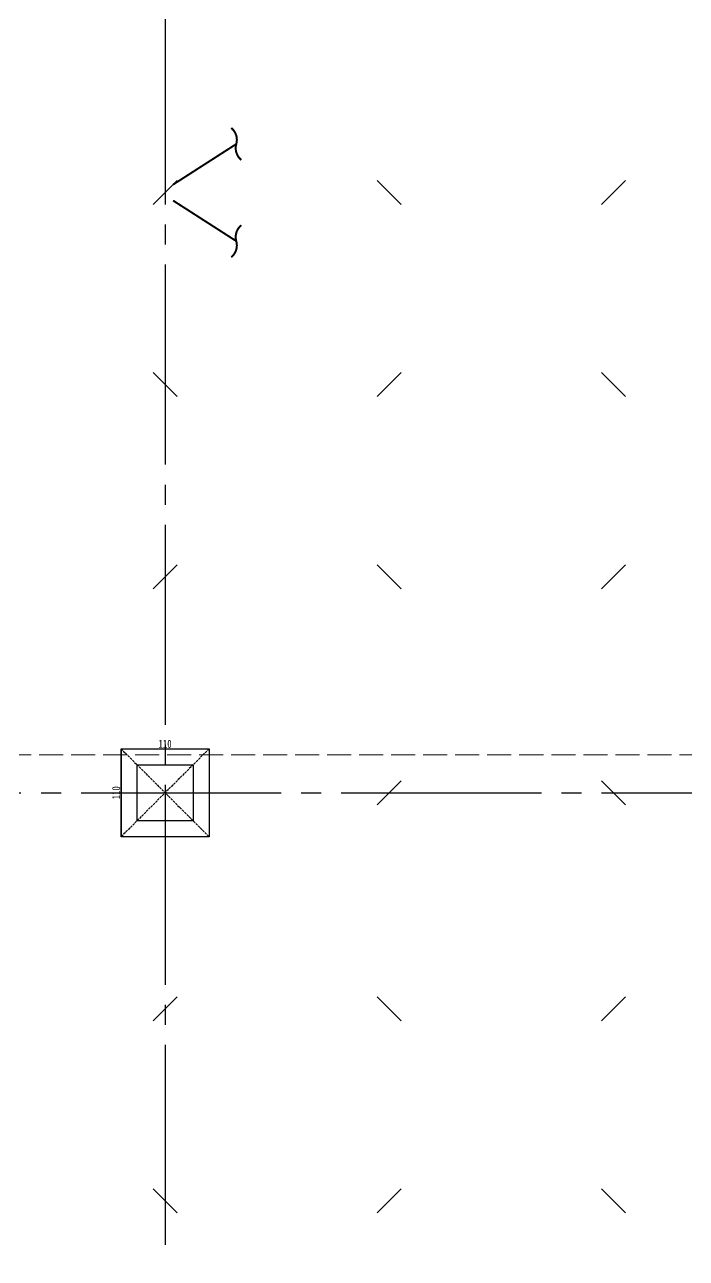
# Model space of a CAD drawing. Extents: x -3080 to 28500, y -1326 to 31609.
# Drawn here: x 15785 to 16611, y 918 to 2460 of the extents above; entities that cross this region are included whole.
import ezdxf

# ---------------------------------------------------------------- set-up
doc = ezdxf.new("R2010")
doc.units = 0
doc.header["$LTSCALE"] = 100
for name, pattern in [('X-S-FAB-L05$0$COL-CEN-LIN', [3.25, 2.5, -0.25, 0.25, -0.25]), ('X-S-FAB-L05$0$DASHED', [0.75, 0.5, -0.25]), ('X-S-FAB-L05$0$HIDDEN', [0.4, 0.3, -0.1])]:
    doc.linetypes.add(name, pattern=pattern)
for name, color, linetype in [('0-xref', 8, 'Continuous'), ('X-S-FAB-L05$0$BEAM', 8, 'Continuous'), ('X-S-FAB-L05$0$BLOCK', 8, 'Continuous'), ('X-S-FAB-L05$0$BR-D', 8, 'X-S-FAB-L05$0$DASHED'), ('X-S-FAB-L05$0$CCL', 8, 'X-S-FAB-L05$0$COL-CEN-LIN'), ('X-S-FAB-L05$0$COL', 8, 'Continuous'), ('X-S-FAB-L05$0$COL-S', 8, 'Continuous'), ('X-S-FAB-L05$0$HID', 8, 'X-S-FAB-L05$0$HIDDEN'), ('X-S-FAB-L05$0$S-鋼柱', 8, 'Continuous'), ('X-S-FAB-L05$0$斜撐', 8, 'Continuous')]:
    doc.layers.add(name, color=color, linetype=linetype)
doc.layers.add('X-S-FAB-L05$0$XREF', color=8, linetype='Continuous', lineweight=0)
doc.styles.add('X-S-FAB-L05$0$DIM', font='', dxfattribs={"width": 0.8})
doc.styles.get('X-S-FAB-L05$0$DIM').set_extended_font_data('MingLiU')
doc.dimstyles.new('X-S-FAB-L05$0$JJP_005_defpoint', dxfattribs={"dimtxt": 20, "dimasz": 0.5, "dimexe": 0.5, "dimexo": 0.5, "dimgap": 0.5, "dimtad": 1, "dimdsep": 46, "dimtxsty": 'X-S-FAB-L05$0$DIM', "dimblk": 'X-S-FAB-L05$0$_None', "dimcen": 10, "dimclrd": 256, "dimclre": 256, "dimclrt": 256, "dimadec": 0, "dimazin": 0, "dimtfac": 1, "dimtix": 1, "dimtmove": 2, "dimatfit": 3, "dimldrblk": 'X-S-FAB-L05$0$_None', "dimfxl": 0.5, "dimtolj": 1, "dimtzin": 0, "dimarcsym": 0})

# ---------------------------------------------------------------- blocks, each defined once
blk = doc.blocks.new('*D174')
at = {"layer": 'DefPoints', "lineweight": -2, "transparency": 16777216}
blk.add_line((0, 0), (110, 0), dxfattribs=at)
at = {"layer": 'DefPoints', "color": 0, "transparency": 16777216}
for p in [(0, 0), (110, 0), (110, 0)]:
    blk.add_point(p, dxfattribs=at)
at = {"layer": 'DefPoints', "transparency": 16777216, "insert": (55, 6.1), "char_height": 10, "attachment_point": 5, "style": 'X-S-FAB-L05$0$DIM'}
blk.add_mtext('\\A1;110', dxfattribs=at)
blk = doc.blocks.new('X-S-FAB-L05$0$_None')
blk = doc.blocks.new('*D175')
at = {"layer": 'DefPoints', "lineweight": -2, "transparency": 16777216}
blk.add_line((0, 0), (0, -110), dxfattribs=at)
at = {"layer": 'DefPoints', "color": 0, "transparency": 16777216}
for p in [(0, 0), (0, -110), (0, -110)]:
    blk.add_point(p, dxfattribs=at)
at = {"layer": 'DefPoints', "transparency": 16777216, "insert": (-6.1, -55), "char_height": 10, "attachment_point": 5, "rotation": 90, "style": 'X-S-FAB-L05$0$DIM'}
blk.add_mtext('\\A1;110', dxfattribs=at)
blk = doc.blocks.new('X-S-FAB-L05$0$斜撐')
at = {"layer": 'X-S-FAB-L05$0$BR-D', "const_width": 0.5}
blk.add_lwpolyline([(962.11, 215.55, -0.296213), (957.95, 215.19, 0.299957), (953.75, 214.85, 0.006918)], format="xyb", dxfattribs=at)
at = {"layer": 'X-S-FAB-L05$0$BR-D', "linetype": 'ByBlock', "const_width": 0.5}
blk.add_lwpolyline([(964.37, 197.57), (957.95, 215.19)], dxfattribs=at)
blk = doc.blocks.new('X-S-FAB-L05$0$SC1')
at = {"layer": 'DefPoints'}
blk.add_line((27925, 8342.1), (27955, 8312.1), dxfattribs=at)
blk = doc.blocks.new('X-S-FAB-L05$0$VC(C)')
at = {"layer": 'X-S-FAB-L05$0$S-鋼柱', "rotation": 90}
for p in [(24287.1, -25690), (24847.1, -25690), (24567.1, -25930), (24287.1, -26170), (24847.1, -26170), (24567.1, -26440), (24287.1, -26710), (24847.1, -26710), (24567.1, -26950)]:
    blk.add_blockref('X-S-FAB-L05$0$SC1', p, dxfattribs=at)
at = {"layer": 'X-S-FAB-L05$0$S-鋼柱'}
for p in [(-11700, -6077.1), (-11980, -6317.1), (-11420, -6317.1), (-11700, -6557.1), (-11420, -6827.1), (-11700, -7097.1), (-11980, -7337.1), (-11420, -7337.1)]:
    blk.add_blockref('X-S-FAB-L05$0$SC1', p, dxfattribs=at)
at = {"layer": 'X-S-FAB-L05$0$斜撐'}
for p, xscale, yscale, zscale, rotation in [((13947.4, 6747.2), 5.000000000000002, 5.000000000000002, 5.000000000000002, 282.6853631040207), ((13947.4, -2247.2), -5, 5, 5, 257.3146368959793)]:
    blk.add_blockref('X-S-FAB-L05$0$斜撐', p, dxfattribs=dict(at, xscale=xscale, yscale=yscale, zscale=zscale, rotation=rotation))
blk = doc.blocks.new('*U59')
at = {"layer": 'DefPoints', "linetype": 'X-S-FAB-L05$0$HIDDEN', "ltscale": 0.1}
for p, q in [((110, 0), (0, -110)), ((0, 0), (110, -110))]:
    blk.add_line(p, q, dxfattribs=at)
at = {"layer": 'X-S-FAB-L05$0$COL', "ltscale": 0.1}
blk.add_lwpolyline([(0, 0), (110, 0), (110, -110), (0, -110)], close=True, dxfattribs=at)
at = {"layer": 'DefPoints'}
dim = blk.add_linear_dim(base=(0, -110), p1=(0, 0), p2=(0, -110), angle=90, dimstyle='X-S-FAB-L05$0$JJP_005_defpoint', override={"dimtxt": 10}, dxfattribs=at)
dim.commit()
dim.dimension.update_dxf_attribs({"geometry": '*D175', "text_midpoint": (-6.067, -55)})
dim = blk.add_linear_dim(base=(110, 0), p1=(0, 0), p2=(110, 0), dimstyle='X-S-FAB-L05$0$JJP_005_defpoint', override={"dimtxt": 10}, dxfattribs=at)
dim.commit()
dim.dimension.update_dxf_attribs({"geometry": '*D174', "text_midpoint": (55, 6.067)})
blk = doc.blocks.new('X-S-FAB-L05$0$FAB2-L05')
at = {"layer": 'X-S-FAB-L05$0$CCL'}
for p, q in [((-10200, 11005), (-10200, 0)), ((-26880, 2220), (1210, 2220))]:
    blk.add_line(p, q, dxfattribs=at)
at = {"layer": 'X-S-FAB-L05$0$COL-S'}
blk.add_lwpolyline([(-10235, 2255), (-10165, 2255), (-10165, 2185), (-10235, 2185)], close=True, dxfattribs=at)
at = {"layer": 'X-S-FAB-L05$0$BEAM'}
blk.add_blockref('*U59', (-10255, 2275), dxfattribs=at)
blk = doc.blocks.new('X-S-FAB-L05')
at = {"layer": 'X-S-FAB-L05$0$COL-S'}
blk.add_lwpolyline([(15925, 1535), (15995, 1535), (15995, 1465), (15925, 1465)], close=True, dxfattribs=at)
at = {"layer": 'X-S-FAB-L05$0$HID', "linetype": 'X-S-FAB-L05$0$HIDDEN', "lineweight": 0}
blk.add_lwpolyline([(16752.5, 1547.5), (15072.5, 1547.5), (15072.5, 310), (16752.5, 310)], close=True, dxfattribs=at)
at = {"layer": 'X-S-FAB-L05$0$BEAM'}
blk.add_blockref('*U59', (15905, 1555), dxfattribs=at)
at = {"layer": 'X-S-FAB-L05$0$BLOCK'}
blk.add_blockref('X-S-FAB-L05$0$FAB2-L05', (26160, -720), dxfattribs=at)
at = {"layer": 'X-S-FAB-L05$0$XREF'}
blk.add_blockref('X-S-FAB-L05$0$VC(C)', (0, 0), dxfattribs=at)

msp = doc.modelspace()

# ---------------------------------------------------------------- block references
at = {"layer": '0-xref'}
msp.add_blockref('X-S-FAB-L05', (0, 0), dxfattribs=at)

doc.saveas('drawing.dxf')
